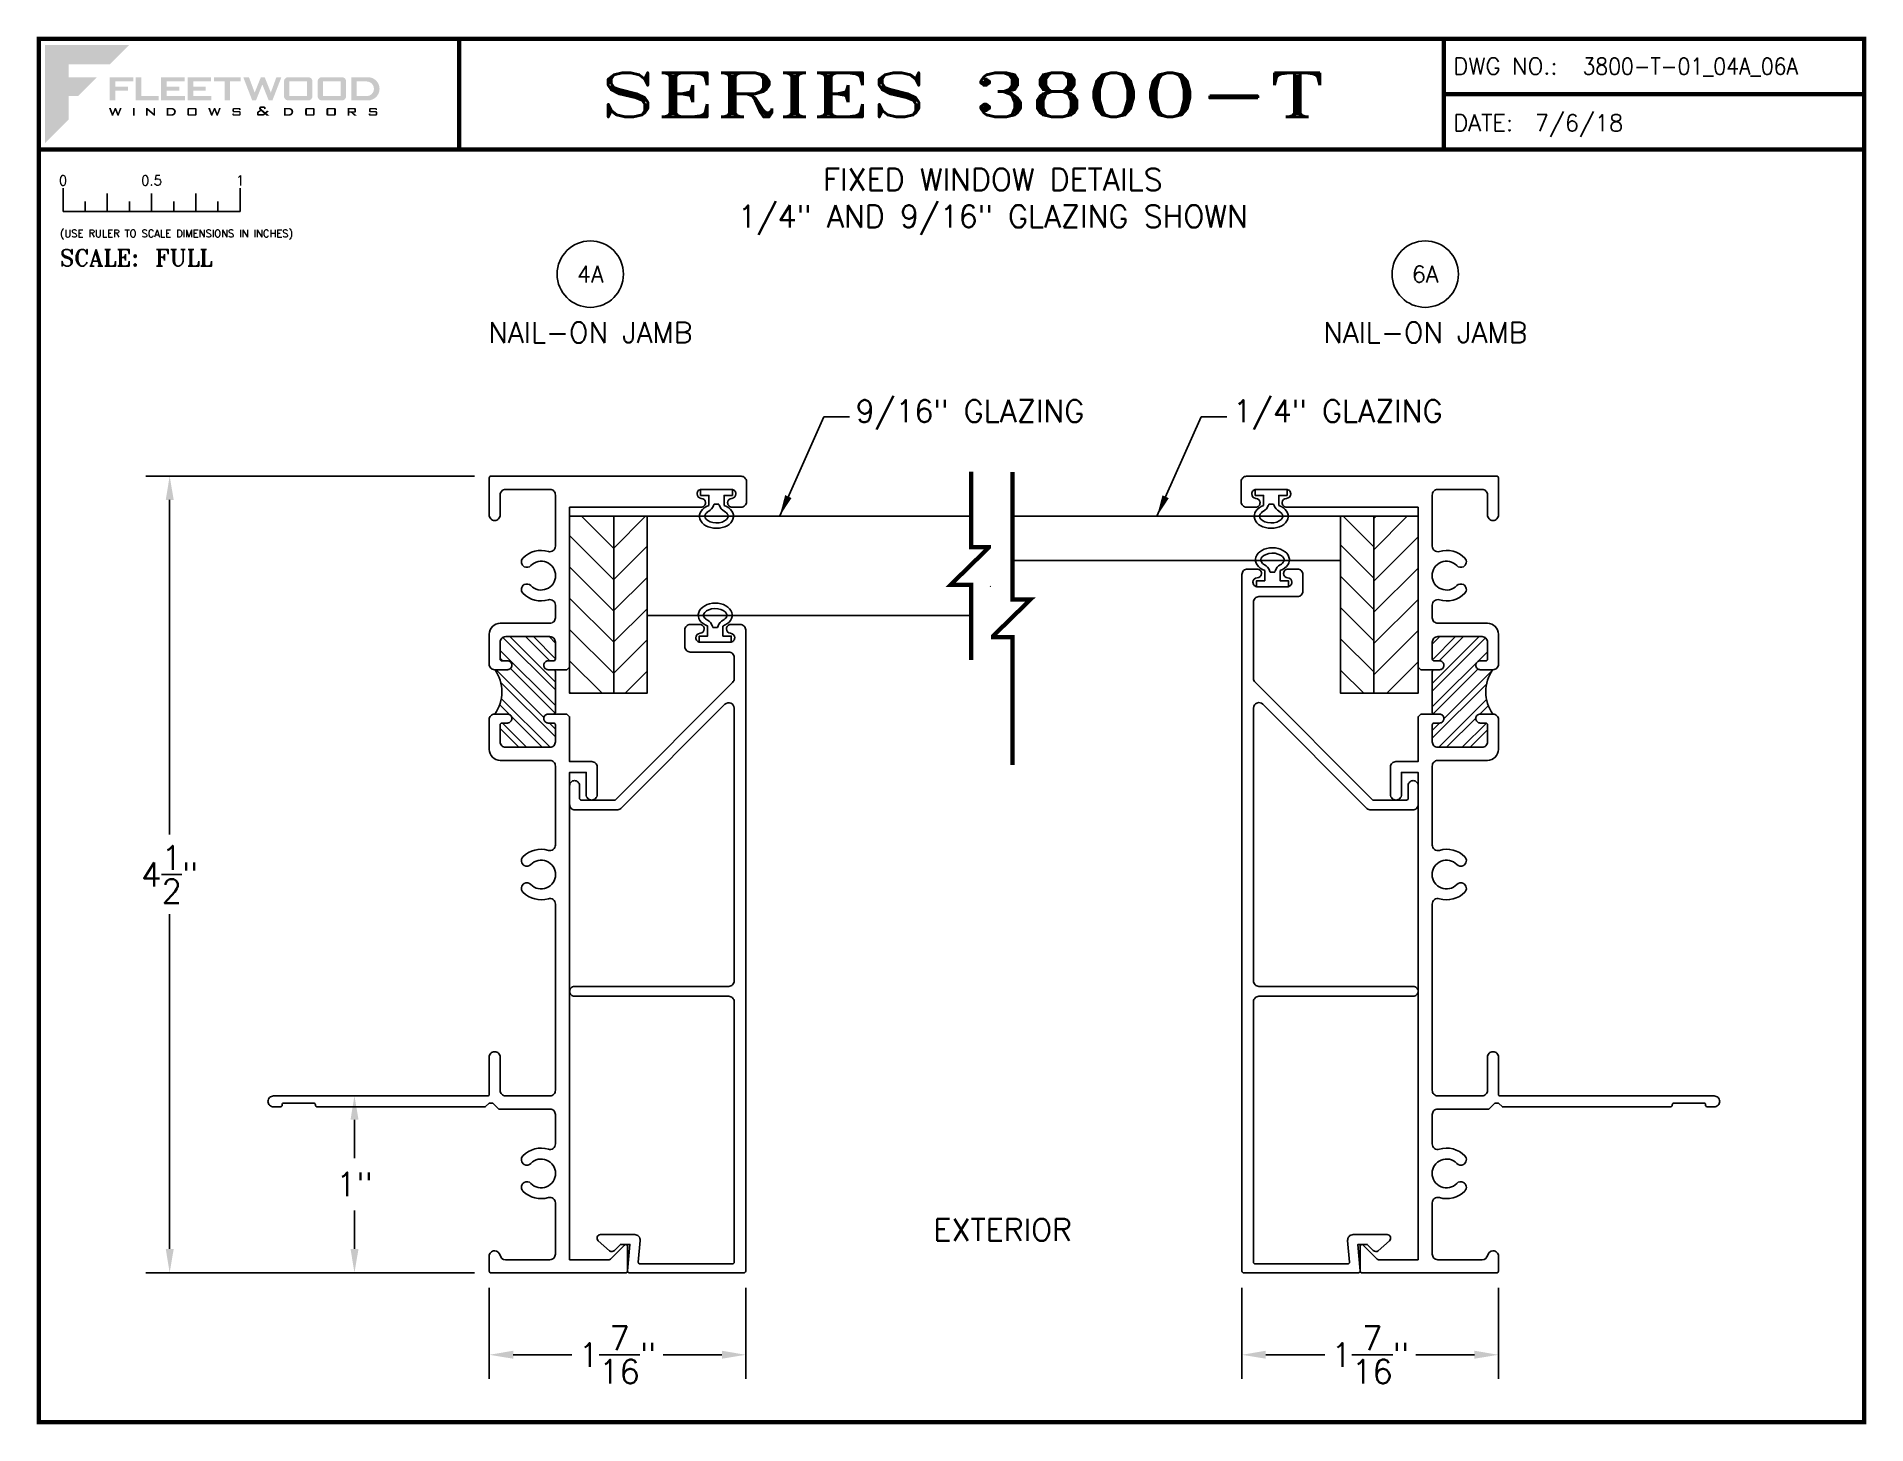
# Paper-space layout 'DETAIL 4A & 6A' of a CAD drawing. Extents: x 0.1 to 10.5, y 0.1 to 7.9.
# The model-space entities are those that its viewports show. They can reach past a viewport. Long polylines and large blocks are cut down to what shows.
import ezdxf
from ezdxf.enums import TextEntityAlignment as Align

# ---------------------------------------------------------------- set-up
doc = ezdxf.new("R2010")
doc.units = 0
doc.header["$MEASUREMENT"] = 0
doc.layers.get('0').update_dxf_attribs({"linetype": 'CONTINUOUS'})
doc.layers.get('Defpoints').update_dxf_attribs({"linetype": 'CONTINUOUS'})
for name, color, linetype in [('Ballons', 7, 'CONTINUOUS'), ('DIM', 7, 'CONTINUOUS'), ('FRAME', 1, 'CONTINUOUS'), ('GLASS', 7, 'CONTINUOUS'), ('PROFILE NUMBER', 150, 'CONTINUOUS'), ('SETTING BLOCKS', 7, 'CONTINUOUS'), ('TEXT', 7, 'CONTINUOUS')]:
    doc.layers.add(name, color=color, linetype=linetype)
doc.layers.add('VP', color=40, linetype='CONTINUOUS', plot=False)
doc.layers.get('VP').off()
doc.styles.add('ROMANS', font='romans')
doc.styles.add('ROMANT', font='romant')
doc.styles.add('SIMPLEX-094', font='simplex.shx', dxfattribs={"height": 0.094})
doc.styles.get("Standard").update_dxf_attribs({"font": 'simplex.shx'})
doc.dimstyles.new('FULL SCALE', dxfattribs={"dimscale": 0.75, "dimtxt": 0.18, "dimasz": 0.18, "dimexe": 0.18, "dimexo": 0.125, "dimgap": 0.09, "dimtad": 0, "dimtih": 1, "dimtoh": 1, "dimdec": 4, "dimzin": 0, "dimdsep": 46, "dimlunit": 4, "dimtxsty": 'Standard', "dimcen": 0.09, "dimadec": 0, "dimazin": 0, "dimtfac": 1, "dimtdec": 4, "dimtofl": 0, "dimtmove": 0, "dimatfit": 3, "dimfxl": 0, "dimtolj": 1, "dimtzin": 0, "dimarcsym": 0})
doc.dimstyles.new('WES', dxfattribs={"dimscale": 2, "dimtxt": 0.078, "dimasz": 0.06, "dimexe": 0.06, "dimexo": 0.031, "dimgap": 0.039, "dimtad": 0, "dimtih": 1, "dimtoh": 1, "dimdec": 4, "dimzin": 0, "dimdsep": 46, "dimlunit": 4, "dimtxsty": 'Standard', "dimcen": 0.09, "dimadec": 0, "dimazin": 0, "dimtfac": 1, "dimtdec": 4, "dimtofl": 0, "dimtmove": 0, "dimatfit": 3, "dimfxl": 0, "dimtolj": 1, "dimtzin": 0, "dimarcsym": 0})

# ---------------------------------------------------------------- blocks, each defined once
blk = doc.blocks.new('Fleetwood_Logo_6-10-15')
h = blk.add_hatch(color=154)
h.dxf.hatch_style = 1
h.paths.add_polyline_path([(0.2526, -0.0017), (0.0019, -0.0017), (0.0019, -0.2942), (0.0725, -0.2236), (0.0725, -0.1535), (0.1007, -0.1535), (0.1567, -0.0976), (0.0725, -0.0976), (0.0725, -0.0596), (0.1946, -0.0596)])
h = blk.add_hatch(color=251)
h.dxf.hatch_style = 1
h.paths.add_polyline_path([(0.2487, -0.1256), (0.2112, -0.1256), (0.2112, -0.1102), (0.2647, -0.1102), (0.2647, -0.0976), (0.1946, -0.0976), (0.1946, -0.1667), (0.2112, -0.1667), (0.2112, -0.1377), (0.2487, -0.1377)])
h = blk.add_hatch(color=251)
h.dxf.hatch_style = 1
h.paths.add_polyline_path([(0.2886, -0.0976), (0.272, -0.0976), (0.272, -0.1667), (0.3401, -0.1667), (0.3401, -0.1535), (0.2886, -0.1535)])
h = blk.add_hatch(color=251)
h.dxf.hatch_style = 1
h.paths.add_polyline_path([(0.4175, -0.0976), (0.3474, -0.0976), (0.3474, -0.1667), (0.4185, -0.1667), (0.4185, -0.1534), (0.364, -0.1534), (0.364, -0.1377), (0.4015, -0.1377), (0.4015, -0.1256), (0.364, -0.1256), (0.364, -0.1102), (0.4175, -0.1102)])
h = blk.add_hatch(color=251)
h.dxf.hatch_style = 1
h.paths.add_polyline_path([(0.4965, -0.0976), (0.4264, -0.0976), (0.4264, -0.1667), (0.4975, -0.1667), (0.4975, -0.1534), (0.443, -0.1534), (0.443, -0.1377), (0.4804, -0.1377), (0.4804, -0.1256), (0.443, -0.1256), (0.443, -0.1102), (0.4965, -0.1102)])
h = blk.add_hatch(color=251)
h.dxf.hatch_style = 1
h.paths.add_polyline_path([(0.5842, -0.0976), (0.5054, -0.0976), (0.5054, -0.1102), (0.5365, -0.1102), (0.5365, -0.1667), (0.5531, -0.1667), (0.5531, -0.1102), (0.5842, -0.1102)])
h = blk.add_hatch(color=251)
h.dxf.hatch_style = 1
h.paths.add_polyline_path([(0.6089, -0.0976), (0.5921, -0.0976), (0.6188, -0.1667), (0.63, -0.1667), (0.6489, -0.1192), (0.6679, -0.1667), (0.6789, -0.1667), (0.7056, -0.0976), (0.6908, -0.0976), (0.6742, -0.1433), (0.6558, -0.0976), (0.6446, -0.0976), (0.6261, -0.1433)])
h = blk.add_hatch(color=251)
h.dxf.hatch_style = 1
h.paths.add_polyline_path([(0.7853, -0.0976), (0.726, -0.0976, 0.414214), (0.7133, -0.1102), (0.7133, -0.154, 0.414214), (0.726, -0.1667), (0.7853, -0.1667, 0.414214), (0.798, -0.154), (0.798, -0.1102, 0.414214)])
h.paths.add_polyline_path([(0.7819, -0.1102), (0.7819, -0.154), (0.7294, -0.154), (0.7294, -0.1102)], flags=16)
h = blk.add_hatch(color=251)
h.dxf.hatch_style = 1
h.paths.add_polyline_path([(0.8856, -0.0976), (0.8262, -0.0976, 0.414214), (0.8136, -0.1102), (0.8136, -0.154, 0.414214), (0.8262, -0.1667), (0.8856, -0.1667, 0.414214), (0.8982, -0.154), (0.8982, -0.1102, 0.414214)])
h.paths.add_polyline_path([(0.8822, -0.1102), (0.8822, -0.154), (0.8296, -0.154), (0.8296, -0.1102)], flags=16)
h = blk.add_hatch(color=251)
h.dxf.hatch_style = 1
h.paths.add_polyline_path([(0.9632, -0.0976), (0.914, -0.0976), (0.914, -0.1667), (0.9632, -0.1667, 1)])
h.paths.add_polyline_path([(0.9301, -0.1102), (0.9593, -0.1102, -1), (0.9593, -0.154), (0.9301, -0.154)], flags=16)
h = blk.add_hatch(color=7)
h.dxf.hatch_style = 1
h.paths.add_polyline_path([(0.2301, -0.1891), (0.2251, -0.1891), (0.2196, -0.2043), (0.2134, -0.1891), (0.2097, -0.1891), (0.2035, -0.2043), (0.1978, -0.1891), (0.1922, -0.1891), (0.2011, -0.2121), (0.2048, -0.2121), (0.2112, -0.1963), (0.2175, -0.2121), (0.2212, -0.2121)])
h = blk.add_hatch(color=7)
h.dxf.hatch_style = 1
h.paths.add_polyline_path([(0.2691, -0.1891), (0.2637, -0.1891), (0.2637, -0.2118), (0.2637, -0.2121), (0.2691, -0.2121)])
h = blk.add_hatch(color=7)
h.dxf.hatch_style = 1
h.paths.add_polyline_path([(0.3077, -0.1964), (0.3259, -0.2121), (0.3298, -0.2121), (0.3298, -0.1891), (0.325, -0.1891), (0.325, -0.2047), (0.3067, -0.1891), (0.3029, -0.1891), (0.3029, -0.2121), (0.3077, -0.2121)])
h = blk.add_hatch(color=7)
h.dxf.hatch_style = 1
h.paths.add_polyline_path([(0.3801, -0.1891), (0.3637, -0.1891), (0.3637, -0.2121), (0.3801, -0.2121, 1)])
h.paths.add_polyline_path([(0.3691, -0.2079), (0.3691, -0.1933), (0.3788, -0.1933, -1), (0.3788, -0.2079)], flags=16)
h = blk.add_hatch(color=7)
h.dxf.hatch_style = 1
h.paths.add_polyline_path([(0.4537, -0.2079), (0.4537, -0.1933, 0.414214), (0.4495, -0.1891), (0.4297, -0.1891, 0.414214), (0.4255, -0.1933), (0.4255, -0.2079, 0.414214), (0.4297, -0.2121), (0.4495, -0.2121, 0.414214)])
h.paths.add_polyline_path([(0.4308, -0.2079), (0.4308, -0.1933), (0.4484, -0.1933), (0.4484, -0.2079)], flags=16)
h = blk.add_hatch(color=7)
h.dxf.hatch_style = 1
h.paths.add_polyline_path([(0.5253, -0.1891), (0.5203, -0.1891), (0.5148, -0.2043), (0.5087, -0.1891), (0.5049, -0.1891), (0.4988, -0.2043), (0.493, -0.1891), (0.4874, -0.1891), (0.4963, -0.2121), (0.5001, -0.2121), (0.5064, -0.1963), (0.5127, -0.2121), (0.5164, -0.2121)])
h = blk.add_hatch(color=7)
h.dxf.hatch_style = 1
h.paths.add_polyline_path([(0.5801, -0.1891), (0.5643, -0.1891, 0.414214), (0.56, -0.1933), (0.56, -0.1981, 0.414214), (0.5643, -0.2024), (0.58, -0.2024), (0.58, -0.2078), (0.5637, -0.2078), (0.5637, -0.2052), (0.5591, -0.2062), (0.5591, -0.2078, 0.414214), (0.5634, -0.2121), (0.5805, -0.2121, 0.414214), (0.5848, -0.2078), (0.5848, -0.2024, 0.414214), (0.5805, -0.1982), (0.5648, -0.1982), (0.5648, -0.193), (0.5798, -0.193), (0.5798, -0.1958), (0.5843, -0.1948), (0.5843, -0.1933, 0.414214)])
h = blk.add_hatch(color=7)
h.dxf.hatch_style = 1
h.paths.add_polyline_path([(0.645, -0.1913, -0.222262), (0.6447, -0.1906), (0.6447, -0.1892), (0.6535, -0.1892), (0.6535, -0.193), (0.6587, -0.1918), (0.6587, -0.189, 0.414214), (0.6544, -0.1847), (0.6437, -0.1847, 0.414214), (0.6394, -0.189), (0.6394, -0.1922, 0.222262), (0.6407, -0.1948), (0.6415, -0.1955), (0.6345, -0.1998, 0.260684), (0.6329, -0.2027), (0.6329, -0.2078, 0.414214), (0.6372, -0.2121), (0.6514, -0.2121, 0.17577), (0.6536, -0.2113), (0.657, -0.2085), (0.6614, -0.2121), (0.6699, -0.2121), (0.6613, -0.2049), (0.6676, -0.1997), (0.6637, -0.1964), (0.6574, -0.2017)])
h.paths.add_polyline_path([(0.6532, -0.2052), (0.6509, -0.2072, -0.17577), (0.6502, -0.2074), (0.6382, -0.2074), (0.6382, -0.2033, -0.260684), (0.6387, -0.2025), (0.6451, -0.1985)], flags=16)
h = blk.add_hatch(color=7)
h.dxf.hatch_style = 1
h.paths.add_polyline_path([(0.7294, -0.1891), (0.713, -0.1891), (0.713, -0.2121), (0.7294, -0.2121, 1)])
h.paths.add_polyline_path([(0.7184, -0.2079), (0.7184, -0.1933), (0.7281, -0.1933, -1), (0.7281, -0.2079)], flags=16)
h = blk.add_hatch(color=7)
h.dxf.hatch_style = 1
h.paths.add_polyline_path([(0.8045, -0.2079), (0.8045, -0.1933, 0.414214), (0.8003, -0.1891), (0.7805, -0.1891, 0.414214), (0.7763, -0.1933), (0.7763, -0.2079, 0.414214), (0.7805, -0.2121), (0.8003, -0.2121, 0.414214)])
h.paths.add_polyline_path([(0.7816, -0.2079), (0.7816, -0.1933), (0.7992, -0.1933), (0.7992, -0.2079)], flags=16)
h = blk.add_hatch(color=7)
h.dxf.hatch_style = 1
h.paths.add_polyline_path([(0.8678, -0.2079), (0.8678, -0.1933, 0.414214), (0.8636, -0.1891), (0.8438, -0.1891, 0.414214), (0.8396, -0.1933), (0.8396, -0.2079, 0.414214), (0.8438, -0.2121), (0.8636, -0.2121, 0.414214)])
h.paths.add_polyline_path([(0.8449, -0.2079), (0.8449, -0.1933), (0.8624, -0.1933), (0.8624, -0.2079)], flags=16)
h = blk.add_hatch(color=7)
h.dxf.hatch_style = 1
h.paths.add_polyline_path([(0.9277, -0.1993), (0.9277, -0.1933, 0.414214), (0.9235, -0.1891), (0.9028, -0.1891), (0.9028, -0.2121), (0.9082, -0.2121), (0.9082, -0.2035), (0.9131, -0.2035), (0.9224, -0.2121), (0.9303, -0.2121), (0.9197, -0.2035), (0.9235, -0.2035, 0.414214)])
h.paths.add_polyline_path([(0.9082, -0.1993), (0.9082, -0.1933), (0.9214, -0.1933, -0.414214), (0.9224, -0.1943), (0.9224, -0.1983, -0.414214), (0.9214, -0.1993)], flags=16)
h = blk.add_hatch(color=7)
h.dxf.hatch_style = 1
h.paths.add_polyline_path([(0.9867, -0.1982), (0.971, -0.1982), (0.971, -0.193), (0.9859, -0.193), (0.9859, -0.1958), (0.9905, -0.1948), (0.9905, -0.1933, 0.414214), (0.9863, -0.1891), (0.9705, -0.1891, 0.414214), (0.9662, -0.1933), (0.9662, -0.1981, 0.414214), (0.9705, -0.2024), (0.9862, -0.2024), (0.9862, -0.2078), (0.9699, -0.2078), (0.9699, -0.2052), (0.9653, -0.2062), (0.9653, -0.2078, 0.414214), (0.9696, -0.2121), (0.9867, -0.2121, 0.414214), (0.991, -0.2078), (0.991, -0.2024, 0.414214)])
blk = doc.blocks.new('A-SIZE_L')
for p, q in [((8.095, 7.907), (8.095, 7.282)), ((8.095, 7.594), (10.47, 7.594)), ((0.157, 7.282), (10.47, 7.282))]:
    blk.add_line(p, q)
at = {"const_width": 0.025}
for points in [[(0.157, 7.907), (10.47, 7.907), (10.47, 0.093), (0.157, 0.093), (0.157, 7.907)], [(2.532, 7.907), (2.532, 7.282)], [(8.095, 7.907), (8.095, 7.282)], [(8.095, 7.594), (10.47, 7.594)], [(0.157, 7.282), (10.47, 7.282)]]:
    blk.add_lwpolyline(points, dxfattribs=at)
at = {"xscale": 1.898091133004928, "yscale": 1.898091133004928, "zscale": 1.898091133004928}
blk.add_blockref('Fleetwood_Logo_6-10-15', (0.188, 7.875), dxfattribs=at)
for s, style, p in [('DWG NO.:', 'SIMPLEX-094', (8.149, 7.705)), ('DATE:', 'SIMPLEX-094', (8.148, 7.385)), ('SCALE:', 'ROMANT', (0.276, 6.623))]:
    blk.add_text(s, height=0.094, dxfattribs=dict(style=style)).set_placement(p)
for tag, p, style in [('DWG_NO', (8.878, 7.705), 'SIMPLEX-094'), ('DATE', (8.609, 7.385), 'SIMPLEX-094'), ('SCALE', (0.814, 6.623), 'ROMANT')]:
    blk.add_attdef(tag, p, '', height=0.094, dxfattribs=dict(style=style))
for tag, height, style, width, p, p2 in [('DWG_NO', 0.094, 'SIMPLEX-094', 2.60233, (8.876, 7.704), (10.367, 7.704)), ('PRODUCT', 0.25, 'ROMANT', 2.260212, (3.282, 7.465), (7.345, 7.465))]:
    blk.add_attdef(tag, text='', height=height, dxfattribs=dict(style=style, width=width)).set_placement(p, p2, align=Align.FIT)
blk = doc.blocks.new('Full')
for p, q in [((0.137, -0.219), (0.137, -0.35)), ((0.262, -0.294), (0.262, -0.35)), ((0.387, -0.249), (0.387, -0.35)), ((0.512, -0.294), (0.512, -0.35)), ((0.637, -0.249), (0.637, -0.35)), ((0.762, -0.294), (0.762, -0.35)), ((0.887, -0.249), (0.887, -0.35)), ((1.012, -0.294), (1.012, -0.35)), ((1.137, -0.219), (1.137, -0.35)), ((0.137, -0.35), (1.137, -0.35))]:
    blk.add_line(p, q)
for s, p in [('0', (0.137, -0.219)), ('0.5', (0.637, -0.219)), ('1', (1.137, -0.219))]:
    blk.add_text(s, height=0.055).set_placement(p, align=Align.BOTTOM_CENTER)
at = {"style": 'ROMANS'}
blk.add_text('(USE RULER TO SCALE DIMENSIONS IN INCHES)', height=0.04115, dxfattribs=at).set_placement((0.12, -0.495))
blk = doc.blocks.new('*D136')
at = {"layer": 'Defpoints', "color": 0}
for p in [(0.896, 5.437), (2.712, 5.437), (2.712, 0.937)]:
    blk.add_point(p, dxfattribs=at)
at = {"layer": 'DIM', "color": 0, "lineweight": -2}
for p, q in [((2.618, 5.437), (0.761, 5.437)), ((0.896, 5.302), (0.896, 3.412)), ((0.896, 1.072), (0.896, 2.962)), ((2.618, 0.937), (0.761, 0.937))]:
    blk.add_line(p, q, dxfattribs=at)
at = {"layer": 'DIM', "color": 0}
for points in [[(0.874, 5.302), (0.919, 5.302), (0.896, 5.437)], [(0.874, 1.072), (0.919, 1.072), (0.896, 0.937)]]:
    blk.add_solid(points, dxfattribs=at)
at = {"layer": 'DIM', "color": 0, "insert": (0.896, 3.187), "char_height": 0.135, "attachment_point": 5}
blk.add_mtext('\\A1;4{\\H1.000000x;\\S1/2;}"', dxfattribs=at)
blk = doc.blocks.new('*D135')
at = {"layer": 'Defpoints', "color": 0}
for p in [(1.94, 1.937), (2.692, 1.937), (2.712, 0.937)]:
    blk.add_point(p, dxfattribs=at)
at = {"layer": 'DIM', "color": 0, "lineweight": -2}
for p, q in [((2.598, 1.937), (1.805, 1.937)), ((1.94, 1.802), (1.94, 1.585)), ((1.94, 1.072), (1.94, 1.289)), ((2.618, 0.937), (1.805, 0.937))]:
    blk.add_line(p, q, dxfattribs=at)
at = {"layer": 'DIM', "color": 0}
for points in [[(1.918, 1.802), (1.963, 1.802), (1.94, 1.937)], [(1.918, 1.072), (1.963, 1.072), (1.94, 0.937)]]:
    blk.add_solid(points, dxfattribs=at)
at = {"layer": 'DIM', "color": 0, "insert": (1.94, 1.437), "char_height": 0.135, "attachment_point": 5}
blk.add_mtext('\\A1;1"', dxfattribs=at)
blk = doc.blocks.new('sectball')
blk.add_circle((0, 0), 0.125)
blk.add_attdef('NO', text='', height=0.062).set_placement((0, 0), align=Align.MIDDLE_CENTER)
for tag, p in [('LINE1', (0, -0.2588)), ('LINE2', (0, -0.3864)), ('LINE3', (0, -0.5214))]:
    blk.add_attdef(tag, text='', height=0.078).set_placement(p, align=Align.CENTER)
blk = doc.blocks.new('*D133')
at = {"layer": 'Defpoints', "color": 0}
for p in [(2.702, 0.947), (4.151, 0.947), (4.151, 0.474)]:
    blk.add_point(p, dxfattribs=at)
at = {"layer": 'DIM', "color": 0, "lineweight": -2}
for p, q in [((2.702, 0.853), (2.702, 0.339)), ((4.151, 0.853), (4.151, 0.339)), ((2.837, 0.474), (3.169, 0.474)), ((4.016, 0.474), (3.684, 0.474))]:
    blk.add_line(p, q, dxfattribs=at)
at = {"layer": 'DIM', "color": 0}
for points in [[(2.837, 0.497), (2.837, 0.452), (2.702, 0.474)], [(4.016, 0.497), (4.016, 0.452), (4.151, 0.474)]]:
    blk.add_solid(points, dxfattribs=at)
at = {"layer": 'DIM', "color": 0, "insert": (3.426, 0.474), "char_height": 0.135, "attachment_point": 5}
blk.add_mtext('\\A1;1{\\H1.000000x;\\S7/16;}"', dxfattribs=at)
blk = doc.blocks.new('*D134')
at = {"layer": 'Defpoints', "color": 0}
for p in [(6.954, 0.946), (8.403, 0.947), (8.403, 0.474)]:
    blk.add_point(p, dxfattribs=at)
at = {"layer": 'DIM', "color": 0, "lineweight": -2}
for p, q in [((6.954, 0.852), (6.954, 0.339)), ((8.403, 0.853), (8.403, 0.339)), ((7.089, 0.474), (7.422, 0.474)), ((8.268, 0.474), (7.936, 0.474))]:
    blk.add_line(p, q, dxfattribs=at)
at = {"layer": 'DIM', "color": 0}
for points in [[(7.089, 0.497), (7.089, 0.452), (6.954, 0.474)], [(8.268, 0.497), (8.268, 0.452), (8.403, 0.474)]]:
    blk.add_solid(points, dxfattribs=at)
at = {"layer": 'DIM', "color": 0, "insert": (7.679, 0.474), "char_height": 0.135, "attachment_point": 5}
blk.add_mtext('\\A1;1{\\H1.000000x;\\S7/16;}"', dxfattribs=at)
blk = doc.blocks.new('3800 NAIL-ON FRAME')
h = blk.add_hatch()
h.set_pattern_fill('ANSI32', color=256, scale=0.25, style=0)
h.set_pattern_definition([(45, (-3.29232, -6.189), (-0.0662913, 0.0662913), []), (45, (-3.24812, -6.189), (-0.0662913, 0.0662913), [])])
h.paths.add_polyline_path([(2.143, 0.361, 0.414214), (2.112, 0.392), (2.017, 0.392, 0.414214), (2.006, 0.382), (2.006, 0.351, -0.414214), (1.982, 0.326, -0.414214), (1.956, 0.351), (1.956, 0.423, -0.324768), (1.706, 0.423), (1.706, 0.351, -0.414214), (1.681, 0.326, -0.414214), (1.655, 0.351), (1.655, 0.382, 0.414214), (1.645, 0.392), (1.549, 0.392, 0.414214), (1.518, 0.361), (1.518, 0.111, 0.414214), (1.549, 0.08), (1.645, 0.08, 0.414214), (1.655, 0.09), (1.655, 0.121, -0.414214), (1.681, 0.146, -0.414214), (1.706, 0.121), (1.706, 0.09, 0.414214), (1.715, 0.08), (1.946, 0.08, 0.414214), (1.956, 0.09), (1.956, 0.121, -0.414214), (1.982, 0.146, -0.414214), (2.006, 0.121), (2.006, 0.09, 0.414214), (2.017, 0.08), (2.112, 0.08, 0.414214), (2.143, 0.111)])
blk.add_line((1.706, 0.015), (1.706, 0.09))
blk.add_lwpolyline([(1.706, 0.015), (1.691, 0), (1.437, 0), (1.437, -0.125, -0.414214), (1.407, -0.156), (1.251, -0.156, -0.414214), (1.22, -0.125, -0.414214), (1.251, -0.094), (1.376, -0.094), (1.376, 0), (-1.376, 0), (-1.376, -0.224, 0.198912), (-1.373, -0.231), (-1.293, -0.31, -0.668179), (-1.3, -0.327), (-1.441, -0.327, -0.414214), (-1.451, -0.317), (-1.451, 0.444, -0.414214), (-1.441, 0.454), (-1.357, 0.454, -0.414214), (-1.326, 0.423, -0.358249), (-1.35, 0.393, 0.358249), (-1.376, 0.362), (-1.376, 0.111, 0.414214), (-1.345, 0.08), (-1.055, 0.08, 0.5024), (-1.025, 0.12, -0.280293), (-0.988, 0.264, -0.498955), (-0.939, 0.256, -0.334263), (-0.945, 0.219, 2.470836), (-0.832, 0.219, -0.334263), (-0.838, 0.256), (-0.838, 0.256, -0.498955), (-0.789, 0.264, -0.280293), (-0.752, 0.12, 0.5024), (-0.722, 0.08), (-0.556, 0.08, 0.414214), (-0.525, 0.111), (-0.525, 0.399), (-0.491, 0.434), (-0.491, 0.454), (-0.513, 0.476), (-0.513, 1.426, -0.443866), (-0.501, 1.436, 0.443866), (-0.491, 1.446), (-0.491, 1.614, 0.414214), (-0.501, 1.624), (-0.502, 1.624, -0.414214), (-0.513, 1.634), (-0.513, 1.673, -0.414214), (-0.482, 1.704, -0.414214), (-0.451, 1.673), (-0.451, 0.464, 0.414214), (-0.441, 0.454), (-0.232, 0.454, -0.414214), (-0.201, 0.423, -0.414214), (-0.232, 0.392), (-0.419, 0.392, 0.414214), (-0.451, 0.361), (-0.451, 0.111, 0.414214), (-0.419, 0.08), (0.633, 0.08, 0.5024), (0.663, 0.12, -0.280293), (0.7, 0.264, -0.498955), (0.749, 0.256, -0.334263), (0.743, 0.219, 2.470836), (0.856, 0.219, -0.334263), (0.85, 0.256, -0.498955), (0.899, 0.264, -0.280293), (0.936, 0.12, 0.5024), (0.966, 0.08), (1.412, 0.08, 0.414214), (1.444, 0.111), (1.444, 0.392, -0.414214), (1.506, 0.454), (1.674, 0.454, -0.414214), (1.706, 0.423), (1.706, 0.351, -0.414214), (1.681, 0.326, -0.414214), (1.655, 0.351), (1.655, 0.382, 0.414214), (1.645, 0.392), (1.549, 0.392, 0.414214), (1.518, 0.361), (1.518, 0.111, 0.414214), (1.549, 0.08), (1.645, 0.08, 0.414214), (1.655, 0.09), (1.655, 0.121, -0.414214), (1.681, 0.146, -0.414214), (1.706, 0.121), (1.706, 0.09, 0.414214), (1.715, 0.08), (1.946, 0.08, 0.414214), (1.956, 0.09), (1.956, 0.121, -0.414214), (1.982, 0.146, -0.414214), (2.006, 0.121), (2.006, 0.09, 0.414214), (2.017, 0.08), (2.112, 0.08, 0.414214), (2.143, 0.111), (2.143, 0.361, 0.414214), (2.112, 0.392), (2.017, 0.392, 0.414214), (2.006, 0.382), (2.006, 0.351, -0.414214), (1.982, 0.326), (1.982, 0.326, -0.414214), (1.956, 0.351), (1.956, 0.423, -0.414214), (1.988, 0.454), (2.157, 0.454, -0.414214), (2.219, 0.392), (2.219, 0.111, 0.414214), (2.249, 0.08), (2.321, 0.08, 0.5024), (2.351, 0.12, -0.280293), (2.388, 0.264, -0.498955), (2.437, 0.256, -0.334263), (2.431, 0.219, 2.470836), (2.544, 0.219, -0.334263), (2.538, 0.256, -0.498955), (2.587, 0.264, -0.280293), (2.624, 0.12, 0.5024), (2.654, 0.08), (2.943, 0.08, 0.414214), (2.975, 0.111), (2.975, 0.361, 0.414214), (2.943, 0.392), (2.831, 0.392, -0.414214), (2.799, 0.423, -0.414214), (2.831, 0.454), (3.04, 0.454, -0.414214), (3.049, 0.444), (3.049, 0.444), (3.049, -0.969, -0.414214), (3.018, -1), (2.905, -1, -0.414214), (2.874, -0.969), (2.874, -0.918, -0.414214), (2.9, -0.893), (2.9, -0.893, -0.399638), (2.924, -0.916, 0.399638), (2.949, -0.94), (2.95, -0.94, 0.414214), (2.975, -0.915), (2.975, -0.745, 0.414214), (2.95, -0.72), (2.949, -0.72, 0.399638), (2.924, -0.744, -0.399638), (2.9, -0.768, -0.414214), (2.874, -0.743), (2.874, -0.691), (2.874, 0), (1.971, 0), (1.956, 0.015), (1.956, 0.09)], format="xyb")
blk.add_arc((1.831, 0.596), 0.214, 234.0157, 305.9843)
blk = doc.blocks.new('3802 45 GLASS STOP')
blk.add_lwpolyline([(3.939, -0.433, -0.399638), (3.914, -0.41, 0.400364), (3.889, -0.386, 0.414214), (3.864, -0.411), (3.864, -0.581, 0.414214), (3.889, -0.606), (3.889, -0.606, 0.399638), (3.914, -0.582, -0.399638), (3.939, -0.558, -0.414214), (3.964, -0.583), (3.964, -0.637, -0.414214), (3.933, -0.668), (-0.001, -0.668, -0.414214), (-0.011, -0.658), (-0.011, -0.01, -0.440011), (0, 0), (0.149, -0.013), (0.149, 0.04), (0.115, 0.074, -0.395486), (0.114, 0.102), (0.17, 0.165, -0.691708), (0.205, 0.152), (0.205, -0.04, -0.440011), (0.171, -0.071), (0.05, -0.061, 0.440011), (0.039, -0.071), (0.039, -0.593, 0.414214), (0.049, -0.603), (1.52, -0.603, 0.414214), (1.551, -0.572), (1.551, 0.299, -0.414214), (1.579, 0.327), (1.579, 0.327, -0.414214), (1.607, 0.299), (1.607, -0.572, 0.414214), (1.638, -0.603), (3.179, -0.603, 0.668179), (3.2, -0.55), (2.612, 0.038, -0.198912), (2.603, 0.06), (2.603, 0.296, -0.414214), (2.634, 0.327), (2.741, 0.327, -0.414214), (2.769, 0.299, -0.414214), (2.741, 0.271), (2.669, 0.271, 0.414214), (2.659, 0.261), (2.659, 0.071), (3.324, -0.594, 0.198912), (3.345, -0.603), (3.777, -0.603, 0.414214), (3.808, -0.572), (3.808, -0.355, -0.414214), (3.839, -0.324), (3.933, -0.324, -0.414214), (3.964, -0.355), (3.964, -0.408, -0.414214)], format="xyb", close=True)
blk = doc.blocks.new('A$C3BF656AD')
at = {"layer": 'SETTING BLOCKS'}
h = blk.add_hatch(dxfattribs=at)
h.set_pattern_fill('ANSI31', color=256, scale=0.25, angle=90, style=0)
h.set_pattern_definition([(135, (0.820812, -8.054306), (-0.02209709, -0.02209709), [])])
h.paths.add_polyline_path([(0, 0.0625), (0.25, 0.0625), (0.25, 0.1095), (0, 0.1095)])
h = blk.add_hatch(dxfattribs=at)
h.set_pattern_fill('ANSI31', color=256, scale=0.25, style=0)
h.set_pattern_definition([(45, (-2.098375, -8.085556), (-0.02209709, 0.02209709), [])])
h.paths.add_polyline_path([(0, 0), (0.25, 0), (0.25, 0.0625), (0, 0.0625)])
for points in [[(0, 0.0625), (0, 0.1095), (0.25, 0.1095), (0.25, 0.0625)], [(0, 0), (0, 0.0625), (0.25, 0.0625), (0.25, 0)]]:
    blk.add_lwpolyline(points, close=True, dxfattribs=at)
blk = doc.blocks.new('*U144')
at = {"layer": 'PROFILE NUMBER', "color": 5}
for p, q in [((-0.016, 0.092), (-0.013, 0.083)), ((-0.013, 0.083), (0.013, 0.083)), ((0.013, 0.083), (0.016, 0.092))]:
    blk.add_line(p, q, dxfattribs=at)
blk.add_lwpolyline([(-0.043, 0.091), (-0.043, 0.034), (-0.09, 0.034), (-0.09, 0), (0.09, 0), (0.09, 0.034), (0.043, 0.034), (0.043, 0.091)], dxfattribs=at)
for centre, start, end in [((-0.073, 0.071), 19.8289, 61.175), ((0.073, 0.071), 118.7633, 160.1945)]:
    blk.add_arc(centre, 0.06, start, end, dxfattribs=at)
blk.add_ellipse((0, 0.152), major_axis=(-0.0958, 0), ratio=0.712114, start_param=2.033109, end_param=7.391692, dxfattribs=at)
blk.add_open_spline([(0.044, 0.124), (0.053, 0.129), (0.059, 0.135), (0.069, 0.15), (0.068, 0.157), (0.049, 0.179), (0.027, 0.189), (-0.021, 0.191), (-0.045, 0.181), (-0.067, 0.16), (-0.068, 0.152), (-0.061, 0.137), (-0.054, 0.129), (-0.044, 0.124)], degree=3, knots=[2.2211, 2.2211, 2.2211, 2.2211, 2.727733, 2.727733, 3.7005, 3.7005, 4.673268, 4.673268, 5.646035, 5.646035, 6.618803, 6.618803, 7.203997, 7.203997, 7.203997, 7.203997], dxfattribs=at)

msp = doc.modelspace()

# ---------------------------------------------------------------- linework, layer by layer
at = {"layer": 'Ballons'}
for p, q in [((9.987, 3.028), (11.818, 3.028)), ((9.987, 2.466), (9.987, 3.028)), ((9.987, 2.466), (11.818, 2.466))]:
    msp.add_line(p, q, dxfattribs=at)
at = {"layer": 'FRAME'}
msp.add_lwpolyline([(9.549, 1.506, -0.414214), (9.577, 1.534, -0.414214), (9.605, 1.506), (9.605, 1.434, 0.414214), (9.615, 1.424), (9.806, 1.424), (10.47, 2.088, 0.198912), (10.479, 2.11), (10.479, 2.229, 0.414214), (10.448, 2.26), (10.231, 2.26, -0.414214), (10.2, 2.291), (10.2, 2.385, -0.414214), (10.231, 2.416), (10.285, 2.416, -0.414214), (10.31, 2.391, -0.399638), (10.286, 2.366, 0.400364), (10.262, 2.341, 0.414214), (10.287, 2.316), (10.457, 2.316, 0.414214), (10.482, 2.341), (10.482, 2.341, 0.399638), (10.459, 2.366, -0.399638), (10.435, 2.391, -0.414214), (10.46, 2.416), (10.513, 2.416, -0.414214), (10.544, 2.385), (10.544, -1.236, -0.414214), (10.534, -1.246), (9.886, -1.246, -0.440011), (9.876, -1.235), (9.89, -1.086), (9.836, -1.086), (9.802, -1.12, -0.395486), (9.775, -1.121), (9.711, -1.065, -0.691708), (9.724, -1.03), (9.917, -1.03, -0.440011), (9.948, -1.064), (9.937, -1.185, 0.440011), (9.947, -1.196), (10.469, -1.196, 0.414214), (10.479, -1.186), (10.479, 0.285, 0.414214), (10.448, 0.316), (9.577, 0.316, -0.414214), (9.549, 0.344), (9.549, 0.344, -0.414214), (9.577, 0.372), (10.448, 0.372, 0.414214), (10.479, 0.403), (10.479, 1.943, 0.668179), (10.427, 1.965), (9.838, 1.377, -0.198912), (9.816, 1.368), (9.58, 1.368, -0.414214), (9.549, 1.399)], format="xyb", close=True, dxfattribs=at)
at = {"layer": 'GLASS'}
for p, q in [((9.987, 2.777), (9.987, 3.027)), ((9.987, 3.027), (9.987, 2.777)), ((9.987, 3.027), (9.987, 2.466)), ((19.174, 3.027), (17.32, 3.027)), ((19.174, 3.027), (19.174, 2.777)), ((19.174, 2.777), (17.32, 2.777))]:
    msp.add_line(p, q, dxfattribs=at)
at = {"layer": 'GLASS', "const_width": 0.024}
for points in [[(11.818, 2.216), (11.818, 2.64), (11.702, 2.64), (11.92, 2.853), (11.818, 2.853), (11.818, 3.278)], [(12.068, 2.216), (12.068, 2.64), (11.952, 2.64), (12.17, 2.853), (12.068, 2.853), (12.068, 3.278)], [(17.32, 1.623), (17.32, 2.344), (17.204, 2.344), (17.422, 2.557), (17.32, 2.557), (17.32, 3.277)]]:
    msp.add_lwpolyline(points, dxfattribs=at)

# ---------------------------------------------------------------- block references
at = {"layer": 'FRAME', "rotation": 90}
msp.add_blockref('3800 NAIL-ON FRAME', (9.549, 0.204), dxfattribs=at)
at = {"layer": 'FRAME', "xscale": -1, "rotation": 270}
for name, p in [('3800 NAIL-ON FRAME', (19.612, 0.204)), ('3802 45 GLASS STOP', (19.285, -1.235))]:
    msp.add_blockref(name, p, dxfattribs=at)
at = {"layer": 'TEXT', "rotation": 180}
for p in [(10.379, 3.179), (18.782, 3.179)]:
    msp.add_blockref('*U144', p, dxfattribs=at)
at = {"layer": 'TEXT', "yscale": 4, "zscale": 4}
for p, xscale, rotation in [((9.549, 3.027), 4, 270), ((19.612, 3.027), -4, 90)]:
    msp.add_blockref('A$C3BF656AD', p, dxfattribs=dict(at, xscale=xscale, rotation=rotation))
at = {"layer": 'TEXT', "xscale": -1}
for p in [(18.789, 2.629), (10.372, 2.316)]:
    msp.add_blockref('*U144', p, dxfattribs=at)

psp = doc.layouts.new('DETAIL 4A & 6A')

# ---------------------------------------------------------------- block references
at = {"layer": 'Ballons'}
ref = psp.add_blockref('A-SIZE_L', (0, 0), dxfattribs=at)
ref.add_attrib('DATE', '7/6/18', (8.60916, 7.38469), dxfattribs={"layer": '0', "height": 0.094, "style": 'SIMPLEX-094'})
ref.add_attrib('SCALE', 'FULL', (0.81442, 6.62314), dxfattribs={"layer": '0', "height": 0.094, "style": 'ROMANT'})
ref.add_attrib('PRODUCT', 'SERIES 3800-T', dxfattribs={"layer": '0', "height": 0.25, "style": 'ROMANT', "width": 1.324706}).set_placement((3.32575, 7.46527), (7.42603, 7.46527), align=Align.FIT)
ref.add_attrib('DWG_NO', '3800-T-01_04A_06A', (8.87809, 7.70479), dxfattribs={"layer": '0', "height": 0.094, "style": 'SIMPLEX-094', "width": 0.9})
psp.add_blockref('Full', (0.15675, 7.2815), dxfattribs=at)
at = {"layer": 'TEXT', "xscale": 1.5, "yscale": 1.5, "zscale": 1.5}
for p, values in [((3.27256, 6.57745), {'NO': '4A', 'LINE1': 'NAIL-ON JAMB'}), ((7.98966, 6.57745), {'NO': '6A', 'LINE1': 'NAIL-ON JAMB'})]:
    psp.add_blockref('sectball', p, dxfattribs=at).add_auto_attribs(values)

# ---------------------------------------------------------------- texts
at = {"layer": 'TEXT'}
psp.add_text('EXTERIOR', height=0.125, dxfattribs=at).set_placement((5.21176, 1.1179))
at = {"layer": 'TEXT', "char_height": 0.125}
for s, insert, width, attachment_point in [('\\A1;FIXED WINDOW DETAILS\\P1/4" AND 9/16" GLAZING SHOWN', (5.54692, 6.98735), 5.7926797, 5), ('9/16" GLAZING', (4.7721, 5.86665), 1.6685986, 1), ('1/4" GLAZING', (6.90369, 5.86665), 1.6685986, 1)]:
    psp.add_mtext(s, dxfattribs=dict(at, insert=insert, width=width, attachment_point=attachment_point))

# ---------------------------------------------------------------- dimensions: what is measured, and where the dimension line sits
at = {"layer": 'DIM'}
for base, p2, picture, middle in [((0.89606, 5.4368), (2.71193, 5.4368), '*D136', (0.89606, 3.1868)), ((1.9405, 1.93679), (2.69193, 1.93679), '*D135', (1.9405, 1.43679))]:
    dim = psp.add_linear_dim(base=base, p1=(2.71193, 0.93679), p2=p2, angle=90, dimstyle='FULL SCALE', override={"dimlfac": -1}, dxfattribs=at)
    dim.commit()
    dim.dimension.update_dxf_attribs({"geometry": picture, "text_midpoint": middle})
for base, p1, p2, picture, middle in [((4.15089, 0.47438), (2.70193, 0.94679), (4.15089, 0.94679), '*D133', (3.42641, 0.47438)), ((8.40326, 0.47438), (6.9543, 0.94592), (8.40326, 0.9468), '*D134', (7.67878, 0.47438))]:
    dim = psp.add_linear_dim(base=base, p1=p1, p2=p2, dimstyle='FULL SCALE', override={"dimlfac": -1}, dxfattribs=at)
    dim.commit()
    dim.dimension.update_dxf_attribs({"geometry": picture, "text_midpoint": middle})

# ---------------------------------------------------------------- leaders
at = {"layer": 'TEXT'}
for points in [[(4.34256, 5.21155), (4.59168, 5.77067), (4.73747, 5.77067)], [(6.47415, 5.21052), (6.72327, 5.77067), (6.86906, 5.77067)]]:
    psp.add_leader(points, dimstyle='WES', dxfattribs=at)

# ---------------------------------------------------------------- viewports
at = {"layer": 'VP'}
psp.add_viewport(center=(3.44383, 3.01805), size=(4.1848, 5.347234), view_center_point=(9.83737, 0.83498), view_height=5.347233, dxfattribs=at)
psp.add_viewport(center=(7.64674, 3.16725), size=(4.22102, 5.048832), view_center_point=(19.30925, 0.98418), view_height=5.048832, status=3, dxfattribs=at)

doc.saveas('drawing.dxf')
